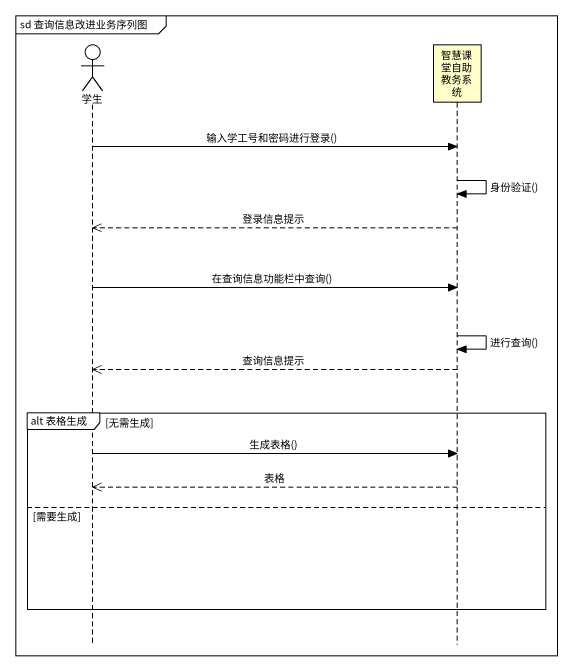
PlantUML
@startuml
mainframe sd 查询信息改进业务序列图
hide footbox
actor 学生
participant 智慧课堂自助教务系统

学生 -> 智慧课堂自助教务系统 : 输入学工号和密码进行登录()
智慧课堂自助教务系统 -> 智慧课堂自助教务系统 : 身份验证()
智慧课堂自助教务系统 -->> 学生 : 登录信息提示
学生 -> 智慧课堂自助教务系统 : 在查询信息功能栏中查询()
智慧课堂自助教务系统 -> 智慧课堂自助教务系统 : 进行查询()
智慧课堂自助教务系统 -->> 学生 : 查询信息提示
group alt 表格生成 [无需生成]
  学生 -> 智慧课堂自助教务系统 : 生成表格()
  智慧课堂自助教务系统 -->> 学生 : 表格
else 需要生成
end
@enduml
